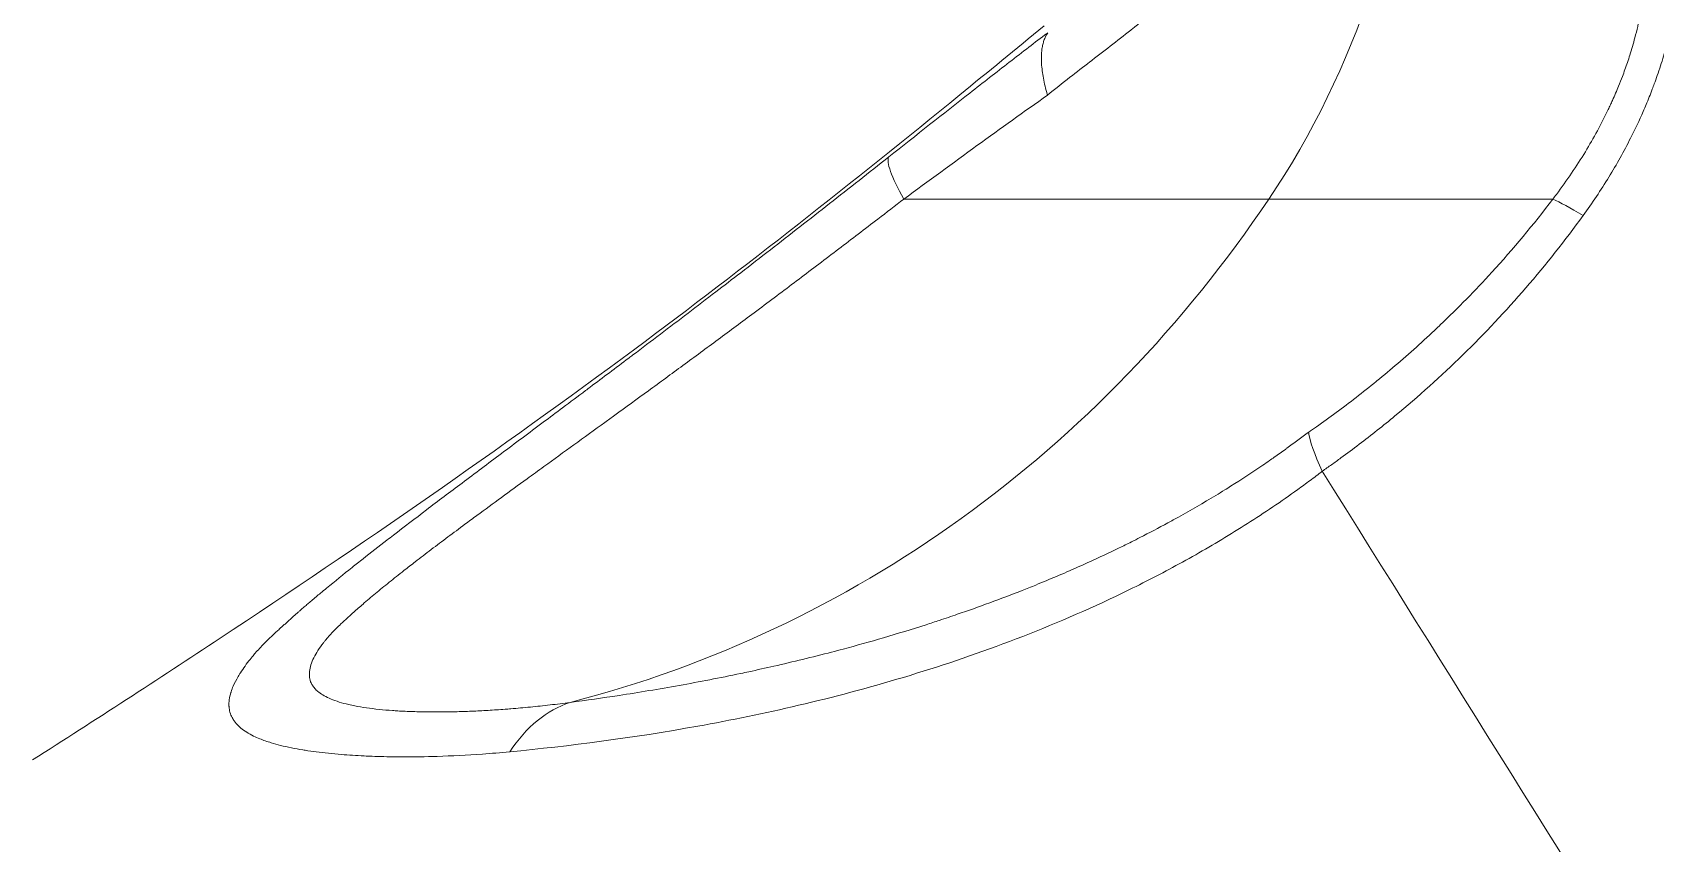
# Model space of a CAD drawing. Header units: millimetres. Extents: x -2122 to 22797, y 3569 to 89276.
# Drawn here: x 5437.6 to 5510.2, y 88243.4 to 88279.7 of the extents above; entities that cross this region are included whole.
import ezdxf

# ---------------------------------------------------------------- set-up
doc = ezdxf.new("R2010")
doc.units = ezdxf.units.MM
doc.header["$LTSCALE"] = 20
doc.layers.add('IA-DIBUJO', color=3, linetype='Continuous', lineweight=30)

msp = doc.modelspace()

# ---------------------------------------------------------------- linework, layer by layer
at = {"layer": 'IA-DIBUJO', "color": 3, "linetype": 'Continuous', "lineweight": 0, "extrusion": (0, 1, -2.22045e-16)}
for p in [(5476.549, 88272.206, 1283.424), (5505.562, 88272.206, 1283.424)]:
    msp.add_line(p, (5492.866, 88272.206, 1283.424), dxfattribs=at)
at = {"layer": 'IA-DIBUJO', "color": 3, "linetype": 'Continuous', "lineweight": 0}
for centre, major_axis, ratio, start_param, end_param in [((5464.828, 88294.289, 1283.424), (0, 37.533), 0.92388, -2.199847, -1.630542), ((5482.047, 88266.395, 1283.424), (-6.13, 7.745), 0.120645, 0.051513, 0.632064), ((5449.193, 88306.604, 1283.424), (0, -58.462), 0.92388, 0.232467, 0.941746)]:
    msp.add_ellipse(centre, major_axis=major_axis, ratio=ratio, start_param=start_param, end_param=end_param, dxfattribs=at)
at = {"layer": 'IA-DIBUJO', "color": 3, "linetype": 'Continuous', "lineweight": 0, "extrusion": (-7.39557e-32, -2.22045e-16, -1)}
msp.add_ellipse((5512.941, 88266.395, 1283.424), major_axis=(-7.909, 5.916), ratio=0.076485, start_param=0.315552, end_param=0.649771, dxfattribs=at)
at = {"layer": 'IA-DIBUJO', "color": 3, "linetype": 'Continuous', "lineweight": 0, "extrusion": (-3.69779e-32, -2.22045e-16, -1)}
msp.add_ellipse((5499.097, 88255.919, 1283.424), major_axis=(4.345, -6.311), ratio=0.15674, start_param=-3.89735, end_param=-3.42471, dxfattribs=at)
at = {"layer": 'IA-DIBUJO', "color": 3, "linetype": 'Continuous', "lineweight": 0, "extrusion": (-9.86076e-32, -2.22045e-16, -1)}
msp.add_ellipse((5463.738, 88240.103, 1283.424), major_axis=(-1.39, 9.779), ratio=0.641984, start_param=-0.625589, end_param=-0.115241, dxfattribs=at)
at = {"layer": 'IA-DIBUJO', "color": 3, "linetype": 'Continuous', "lineweight": 0}
for points, knots in [([(5506.917, 88271.471, 1283.424), (5507.326, 88272.036, 1283.424), (5507.71, 88272.61, 1283.424), (5508.416, 88273.763, 1283.424), (5508.74, 88274.343, 1283.424), (5509.239, 88275.327, 1283.424), (5509.427, 88275.727, 1283.424), (5509.648, 88276.23, 1283.424), (5509.69, 88276.33, 1283.424), (5509.829, 88276.659, 1283.424), (5509.921, 88276.889, 1283.424), (5510.039, 88277.199, 1283.424), (5510.069, 88277.279, 1283.424), (5510.144, 88277.483, 1283.424), (5510.189, 88277.607, 1283.424), (5510.332, 88278.019, 1283.424), (5510.425, 88278.307, 1283.424), (5510.555, 88278.736, 1283.424), (5510.597, 88278.879, 1283.424), (5510.756, 88279.447, 1283.424), (5510.86, 88279.871, 1283.424), (5511.006, 88280.556, 1283.424), (5511.056, 88280.819, 1283.424), (5511.128, 88281.239, 1283.424), (5511.153, 88281.398, 1283.424), (5511.212, 88281.814, 1283.424), (5511.244, 88282.071, 1283.424), (5511.293, 88282.561, 1283.424), (5511.312, 88282.796, 1283.424), (5511.337, 88283.207, 1283.424), (5511.346, 88283.385, 1283.424), (5511.355, 88283.707, 1283.424), (5511.357, 88283.851, 1283.424), (5511.36, 88284.412, 1283.424), (5511.345, 88284.817, 1283.424), (5511.3, 88285.445, 1283.424), (5511.279, 88285.674, 1283.424), (5511.24, 88286.005, 1283.424), (5511.226, 88286.11, 1283.424), (5511.163, 88286.568, 1283.424), (5511.103, 88286.911, 1283.424), (5510.973, 88287.518, 1283.424), (5510.909, 88287.784, 1283.424), (5510.822, 88288.097, 1283.424), (5510.807, 88288.151, 1283.424), (5510.695, 88288.539, 1283.424), (5510.588, 88288.86, 1283.424), (5510.373, 88289.434, 1283.424), (5510.266, 88289.69, 1283.424), (5510.154, 88289.937, 1283.424)], [0, 0, 0, 0, 0.00105022, 0.00105022, 0.00207779, 0.00207779, 0.0027711, 0.0027711, 0.00294188, 0.00294188, 0.00333169, 0.00333169, 0.00346759, 0.00346759, 0.00367735, 0.00367735, 0.00416907, 0.00416907, 0.00441282, 0.00441282, 0.0051457, 0.0051457, 0.00560441, 0.00560441, 0.00588377, 0.00588377, 0.00633871, 0.00633871, 0.00675888, 0.00675888, 0.00708405, 0.00708405, 0.00735471, 0.00735471, 0.0081418, 0.0081418, 0.00860698, 0.00860698, 0.00882565, 0.00882565, 0.00956626, 0.00956626, 0.01017042, 0.01017042, 0.01029659, 0.01029659, 0.01108725, 0.01108725, 0.01176753, 0.01176753, 0.01176753, 0.01176753]), ([(5482.975, 88276.85, 1283.424), (5483.311, 88277.128, 1283.424), (5483.645, 88277.394, 1283.424), (5483.977, 88277.652, 1283.424), (5484.275, 88277.885, 1283.424), (5484.572, 88278.112, 1283.424), (5484.866, 88278.337, 1283.424), (5484.898, 88278.362, 1283.424), (5484.931, 88278.387, 1283.424), (5484.964, 88278.412, 1283.424), (5485.591, 88278.893, 1283.424), (5486.206, 88279.369, 1283.424), (5486.808, 88279.846, 1283.424), (5486.832, 88279.865, 1283.424), (5486.855, 88279.884, 1283.424), (5486.879, 88279.903, 1283.424), (5487.488, 88280.386, 1283.424), (5488.084, 88280.871, 1283.424), (5488.661, 88281.356, 1283.424), (5489.261, 88281.861, 1283.424), (5489.843, 88282.367, 1283.424), (5490.407, 88282.875, 1283.424), (5490.414, 88282.881, 1283.424), (5490.42, 88282.887, 1283.424), (5490.427, 88282.893, 1283.424), (5491.54, 88283.896, 1283.424), (5492.583, 88284.91, 1283.424), (5493.562, 88285.904, 1283.424), (5493.569, 88285.911, 1283.424), (5493.576, 88285.917, 1283.424), (5493.583, 88285.924, 1283.424), (5494.065, 88286.414, 1283.424), (5494.532, 88286.899, 1283.424), (5494.986, 88287.371, 1283.424), (5494.999, 88287.385, 1283.424), (5495.013, 88287.399, 1283.424), (5495.026, 88287.413, 1283.424), (5495.471, 88287.878, 1283.424), (5495.903, 88288.331, 1283.424), (5496.325, 88288.754, 1283.424)], [0, 0, 0, 0, 0.00070037, 0.00070037, 0.00070037, 0.00133046, 0.00133046, 0.00133046, 0.00140074, 0.00140074, 0.00140074, 0.00274833, 0.00274833, 0.00274833, 0.00280148, 0.00280148, 0.00280148, 0.0041674, 0.0041674, 0.0041674, 0.00558615, 0.00558615, 0.00558615, 0.00560296, 0.00560296, 0.00560296, 0.00840444, 0.00840444, 0.00840444, 0.00842374, 0.00842374, 0.00842374, 0.00980518, 0.00980518, 0.00980518, 0.00984642, 0.00984642, 0.00984642, 0.01120587, 0.01120587, 0.01120587, 0.01120587]), ([(5508.7, 88287.702, 1283.424), (5508.804, 88287.492, 1283.424), (5508.902, 88287.272, 1283.424), (5509.08, 88286.827, 1283.424), (5509.161, 88286.603, 1283.424), (5509.239, 88286.355, 1283.424), (5509.244, 88286.339, 1283.424), (5509.265, 88286.273, 1283.424), (5509.28, 88286.222, 1283.424), (5509.37, 88285.916, 1283.424), (5509.436, 88285.653, 1283.424), (5509.538, 88285.163, 1283.424), (5509.578, 88284.939, 1283.424), (5509.624, 88284.615, 1283.424), (5509.637, 88284.518, 1283.424), (5509.682, 88284.136, 1283.424), (5509.705, 88283.842, 1283.424), (5509.726, 88283.323, 1283.424), (5509.729, 88283.101, 1283.424), (5509.724, 88282.749, 1283.424), (5509.72, 88282.622, 1283.424), (5509.706, 88282.303, 1283.424), (5509.694, 88282.11, 1283.424), (5509.663, 88281.766, 1283.424), (5509.648, 88281.616, 1283.424), (5509.603, 88281.251, 1283.424), (5509.572, 88281.034, 1283.424), (5509.513, 88280.685, 1283.424), (5509.489, 88280.555, 1283.424), (5509.398, 88280.092, 1283.424), (5509.321, 88279.757, 1283.424), (5509.163, 88279.163, 1283.424), (5509.088, 88278.905, 1283.424), (5508.971, 88278.537, 1283.424), (5508.936, 88278.428, 1283.424), (5508.827, 88278.108, 1283.424), (5508.751, 88277.896, 1283.424), (5508.617, 88277.543, 1283.424), (5508.561, 88277.402, 1283.424), (5508.416, 88277.046, 1283.424), (5508.324, 88276.831, 1283.424), (5508.198, 88276.551, 1283.424), (5508.167, 88276.484, 1283.424), (5508.104, 88276.347, 1283.424), (5508.071, 88276.277, 1283.424), (5507.731, 88275.567, 1283.424), (5507.391, 88274.94, 1283.424), (5506.622, 88273.676, 1283.424), (5506.191, 88273.04, 1283.424), (5505.671, 88272.348, 1283.424), (5505.617, 88272.277, 1283.424), (5505.562, 88272.206, 1283.424)], [0.00000001, 0.00000001, 0.00000001, 0.00000001, 0.00063812, 0.00063812, 0.00123664, 0.00123664, 0.00127623, 0.00127623, 0.00140562, 0.00140562, 0.00204308, 0.00204308, 0.00255246, 0.00255246, 0.00276481, 0.00276481, 0.0033849, 0.0033849, 0.00382869, 0.00382869, 0.00407497, 0.00407497, 0.00443754, 0.00443754, 0.00471172, 0.00471172, 0.00510492, 0.00510492, 0.00533885, 0.00533885, 0.00593155, 0.00593155, 0.00638114, 0.00638114, 0.00656887, 0.00656887, 0.00693306, 0.00693306, 0.00717401, 0.00717401, 0.00754186, 0.00754186, 0.00765737, 0.00765737, 0.00777932, 0.00777932, 0.00889519, 0.00889519, 0.01007461, 0.01007461, 0.01020983, 0.01020983, 0.01020983, 0.01020983]), ([(5437.602, 88247.14, 1283.424), (5440.412, 88248.933, 1283.424), (5443.211, 88250.745, 1283.424), (5452.275, 88256.735, 1283.424), (5458.476, 88261.02, 1283.424), (5469.462, 88269.169, 1283.424), (5474.289, 88272.981, 1283.424), (5480.312, 88277.892, 1283.424), (5481.568, 88278.922, 1283.424), (5482.823, 88279.951, 1283.424)], [0, 0, 0, 0, 10.000273, 10.000273, 32.595067, 32.595067, 51.03682, 51.03682, 55.908291, 55.908291, 55.908291, 55.908291]), ([(5482.944, 88279.612, 1283.424), (5482.679, 88279.411, 1283.424), (5482.408, 88279.204, 1283.424), (5481.85, 88278.775, 1283.424), (5481.559, 88278.551, 1283.424), (5480.684, 88277.873, 1283.424), (5480.096, 88277.414, 1283.424), (5478.316, 88276.019, 1283.424), (5477.11, 88275.065, 1283.424), (5475.877, 88274.091, 1283.424)], [0.000042767, 0.000042767, 0.000042767, 0.000042767, 0.000595908, 0.000595908, 0.001191875, 0.001191875, 0.00238381, 0.00238381, 0.00476768, 0.00476768, 0.00476768, 0.00476768]), ([(5482.985, 88279.633, 1283.424), (5482.956, 88279.592, 1283.424), (5482.928, 88279.547, 1283.424), (5482.902, 88279.499, 1283.424), (5482.877, 88279.451, 1283.424), (5482.853, 88279.399, 1283.424), (5482.832, 88279.344, 1283.424), (5482.811, 88279.289, 1283.424), (5482.793, 88279.231, 1283.424), (5482.776, 88279.169, 1283.424), (5482.76, 88279.107, 1283.424), (5482.746, 88279.042, 1283.424), (5482.735, 88278.974, 1283.424), (5482.724, 88278.906, 1283.424), (5482.715, 88278.834, 1283.424), (5482.71, 88278.76, 1283.424), (5482.705, 88278.694, 1283.424), (5482.701, 88278.625, 1283.424), (5482.701, 88278.555, 1283.424), (5482.699, 88278.462, 1283.424), (5482.702, 88278.366, 1283.424), (5482.708, 88278.266, 1283.424), (5482.714, 88278.162, 1283.424), (5482.725, 88278.055, 1283.424), (5482.739, 88277.945, 1283.424), (5482.753, 88277.838, 1283.424), (5482.77, 88277.727, 1283.424), (5482.791, 88277.615, 1283.424), (5482.813, 88277.497, 1283.424), (5482.839, 88277.377, 1283.424), (5482.868, 88277.254, 1283.424), (5482.897, 88277.131, 1283.424), (5482.93, 88277.007, 1283.424), (5482.966, 88276.88, 1283.424)], [0, 0, 0, 0, 0.086922, 0.086922, 0.086922, 0.172802, 0.172802, 0.172802, 0.257569, 0.257569, 0.257569, 0.341863, 0.341863, 0.341863, 0.425758, 0.425758, 0.425758, 0.5, 0.5, 0.5, 0.597268, 0.597268, 0.597268, 0.697951, 0.697951, 0.697951, 0.795889, 0.795889, 0.795889, 0.897944, 0.897944, 0.897944, 1, 1, 1, 1]), ([(5476.549, 88272.206, 1283.424), (5477.662, 88273.022, 1283.424), (5478.751, 88273.82, 1283.424), (5479.822, 88274.597, 1283.424), (5480.889, 88275.371, 1283.424), (5481.938, 88276.125, 1283.424), (5482.972, 88276.848, 1283.424)], [0, 0, 0, 0, 0.002106825, 0.002106825, 0.002106825, 0.004207791, 0.004207791, 0.004207791, 0.004207791]), ([(5475.877, 88274.091, 1283.424), (5475.435, 88273.742, 1283.424), (5474.993, 88273.393, 1283.424), (5474.111, 88272.698, 1283.424), (5473.671, 88272.352, 1283.424), (5472.79, 88271.661, 1283.424), (5472.35, 88271.316, 1283.424), (5471.469, 88270.629, 1283.424), (5471.028, 88270.285, 1283.424), (5470.145, 88269.6, 1283.424), (5469.702, 88269.257, 1283.424), (5468.887, 88268.629, 1283.424), (5468.515, 88268.342, 1283.424), (5467.731, 88267.741, 1283.424), (5467.318, 88267.426, 1283.424), (5466.495, 88266.797, 1283.424), (5466.083, 88266.485, 1283.424), (5465.262, 88265.862, 1283.424), (5464.852, 88265.552, 1283.424), (5464.38, 88265.196, 1283.424), (5464.318, 88265.148, 1283.424), (5463.677, 88264.665, 1283.424), (5463.102, 88264.233, 1283.424), (5462.464, 88263.754, 1283.424), (5462.396, 88263.703, 1283.424), (5461.985, 88263.395, 1283.424), (5461.642, 88263.138, 1283.424), (5461.01, 88262.665, 1283.424), (5460.72, 88262.448, 1283.424), (5459.8, 88261.761, 1283.424), (5459.177, 88261.295, 1283.424), (5457.968, 88260.391, 1283.424), (5457.382, 88259.952, 1283.424), (5456.264, 88259.112, 1283.424), (5455.731, 88258.71, 1283.424), (5454.71, 88257.934, 1283.424), (5454.22, 88257.56, 1283.424), (5453.641, 88257.114, 1283.424), (5453.542, 88257.038, 1283.424), (5453.081, 88256.68, 1283.424), (5452.726, 88256.403, 1283.424), (5452.217, 88256.003, 1283.424), (5452.055, 88255.875, 1283.424), (5451.501, 88255.433, 1283.424), (5451.119, 88255.124, 1283.424), (5450.661, 88254.748, 1283.424), (5450.571, 88254.673, 1283.424), (5450.345, 88254.486, 1283.424), (5450.209, 88254.372, 1283.424), (5450.047, 88254.235, 1283.424), (5450.017, 88254.21, 1283.424), (5449.934, 88254.14, 1283.424), (5449.882, 88254.095, 1283.424), (5449.802, 88254.026, 1283.424), (5449.774, 88254.002, 1283.424), (5449.718, 88253.953, 1283.424), (5449.69, 88253.929, 1283.424), (5449.633, 88253.879, 1283.424), (5449.604, 88253.854, 1283.424), (5449.545, 88253.802, 1283.424), (5449.515, 88253.775, 1283.424), (5449.454, 88253.721, 1283.424), (5449.423, 88253.693, 1283.424), (5449.358, 88253.636, 1283.424), (5449.325, 88253.606, 1283.424), (5449.271, 88253.558, 1283.424), (5449.25, 88253.539, 1283.424), (5449.18, 88253.477, 1283.424), (5449.13, 88253.433, 1283.424), (5449.038, 88253.35, 1283.424), (5448.995, 88253.311, 1283.424), (5448.911, 88253.236, 1283.424), (5448.87, 88253.199, 1283.424), (5448.79, 88253.127, 1283.424), (5448.75, 88253.091, 1283.424), (5448.689, 88253.036, 1283.424), (5448.666, 88253.016, 1283.424), (5448.596, 88252.952, 1283.424), (5448.549, 88252.909, 1283.424), (5448.455, 88252.823, 1283.424), (5448.408, 88252.78, 1283.424), (5448.319, 88252.698, 1283.424), (5448.276, 88252.659, 1283.424), (5448.189, 88252.579, 1283.424), (5448.146, 88252.539, 1283.424), (5448.098, 88252.495, 1283.424), (5448.093, 88252.489, 1283.424), (5448.087, 88252.484, 1283.424)], [0, 0, 0, 0, 0.00085251, 0.00085251, 0.00170236, 0.00170236, 0.00255038, 0.00255038, 0.00339841, 0.00339841, 0.00424835, 0.00424835, 0.00496213, 0.00496213, 0.00575154, 0.00575154, 0.00653777, 0.00653777, 0.00732252, 0.00732252, 0.00744319, 0.00744319, 0.00855278, 0.00855278, 0.00868372, 0.00868372, 0.0093531, 0.0093531, 0.00992425, 0.00992425, 0.01118259, 0.01118259, 0.01240532, 0.01240532, 0.0135571, 0.0135571, 0.01465739, 0.01465739, 0.01488638, 0.01488638, 0.0157277, 0.0157277, 0.01612691, 0.01612691, 0.01712065, 0.01712065, 0.01736745, 0.01736745, 0.01774629, 0.01774629, 0.0178324, 0.0178324, 0.01798771, 0.01798771, 0.01807198, 0.01807198, 0.01815835, 0.01815835, 0.01824719, 0.01824719, 0.01834095, 0.01834095, 0.0184382, 0.0184382, 0.01854286, 0.01854286, 0.01860798, 0.01860798, 0.01876304, 0.01876304, 0.01889938, 0.01889938, 0.01902974, 0.01902974, 0.01915589, 0.01915589, 0.01922824, 0.01922824, 0.01938331, 0.01938331, 0.01953838, 0.01953838, 0.01968216, 0.01968216, 0.01982919, 0.01982919, 0.01984851, 0.01984851, 0.01984851, 0.01984851]), ([(5461.636, 88249.714, 1283.424), (5461.333, 88249.673, 1283.424), (5461.035, 88249.635, 1283.424), (5460.442, 88249.566, 1283.424), (5460.148, 88249.534, 1283.424), (5459.563, 88249.476, 1283.424), (5459.273, 88249.45, 1283.424), (5458.899, 88249.42, 1283.424), (5458.812, 88249.414, 1283.424), (5458.472, 88249.388, 1283.424), (5458.22, 88249.372, 1283.424), (5457.721, 88249.343, 1283.424), (5457.474, 88249.33, 1283.424), (5456.985, 88249.31, 1283.424), (5456.742, 88249.302, 1283.424), (5456.355, 88249.293, 1283.424), (5456.209, 88249.291, 1283.424), (5455.812, 88249.286, 1283.424), (5455.565, 88249.286, 1283.424), (5455.08, 88249.29, 1283.424), (5454.842, 88249.295, 1283.424), (5454.377, 88249.311, 1283.424), (5454.149, 88249.321, 1283.424), (5453.852, 88249.339, 1283.424), (5453.777, 88249.344, 1283.424), (5453.495, 88249.364, 1283.424), (5453.293, 88249.382, 1283.424), (5452.9, 88249.422, 1283.424), (5452.71, 88249.446, 1283.424), (5452.347, 88249.499, 1283.424), (5452.173, 88249.528, 1283.424), (5451.917, 88249.578, 1283.424), (5451.829, 88249.597, 1283.424), (5451.593, 88249.652, 1283.424), (5451.45, 88249.69, 1283.424), (5451.185, 88249.772, 1283.424), (5451.062, 88249.816, 1283.424), (5450.837, 88249.909, 1283.424), (5450.735, 88249.958, 1283.424), (5450.555, 88250.059, 1283.424), (5450.475, 88250.112, 1283.424), (5450.349, 88250.21, 1283.424), (5450.299, 88250.255, 1283.424), (5450.209, 88250.349, 1283.424), (5450.17, 88250.399, 1283.424), (5450.107, 88250.493, 1283.424), (5450.082, 88250.536, 1283.424), (5450.026, 88250.659, 1283.424), (5450.002, 88250.74, 1283.424), (5449.977, 88250.911, 1283.424), (5449.975, 88251, 1283.424), (5449.995, 88251.191, 1283.424), (5450.017, 88251.293, 1283.424), (5450.083, 88251.499, 1283.424), (5450.126, 88251.603, 1283.424), (5450.231, 88251.815, 1283.424), (5450.293, 88251.923, 1283.424), (5450.437, 88252.146, 1283.424), (5450.519, 88252.261, 1283.424), (5450.624, 88252.395, 1283.424), (5450.636, 88252.411, 1283.424), (5450.75, 88252.554, 1283.424), (5450.861, 88252.684, 1283.424), (5451.107, 88252.949, 1283.424), (5451.242, 88253.084, 1283.424), (5451.485, 88253.312, 1283.424), (5451.584, 88253.403, 1283.424), (5451.743, 88253.546, 1283.424), (5451.801, 88253.599, 1283.424), (5451.994, 88253.772, 1283.424), (5452.132, 88253.894, 1283.424), (5452.304, 88254.044, 1283.424), (5452.335, 88254.07, 1283.424), (5452.549, 88254.256, 1283.424), (5452.739, 88254.418, 1283.424), (5453.133, 88254.746, 1283.424), (5453.338, 88254.913, 1283.424), (5453.762, 88255.254, 1283.424), (5453.981, 88255.428, 1283.424), (5454.372, 88255.734, 1283.424), (5454.54, 88255.865, 1283.424), (5454.945, 88256.178, 1283.424), (5455.185, 88256.361, 1283.424), (5455.672, 88256.731, 1283.424), (5455.92, 88256.918, 1283.424), (5456.422, 88257.294, 1283.424), (5456.676, 88257.483, 1283.424), (5457.112, 88257.806, 1283.424), (5457.292, 88257.939, 1283.424), (5457.831, 88258.337, 1283.424), (5458.194, 88258.603, 1283.424), (5458.94, 88259.147, 1283.424), (5459.322, 88259.425, 1283.424), (5459.96, 88259.889, 1283.424), (5460.213, 88260.072, 1283.424), (5460.909, 88260.577, 1283.424), (5461.355, 88260.9, 1283.424), (5462.264, 88261.558, 1283.424), (5462.726, 88261.893, 1283.424), (5463.338, 88262.336, 1283.424), (5463.483, 88262.442, 1283.424), (5464.13, 88262.911, 1283.424), (5464.632, 88263.276, 1283.424), (5465.649, 88264.019, 1283.424), (5466.164, 88264.396, 1283.424), (5467.204, 88265.159, 1283.424), (5467.727, 88265.545, 1283.424), (5468.787, 88266.328, 1283.424), (5469.322, 88266.726, 1283.424), (5469.936, 88267.184, 1283.424), (5470.015, 88267.243, 1283.424), (5470.687, 88267.745, 1283.424), (5471.279, 88268.19, 1283.424), (5472.461, 88269.083, 1283.424), (5473.051, 88269.53, 1283.424), (5474.225, 88270.424, 1283.424), (5474.809, 88270.87, 1283.424), (5475.778, 88271.614, 1283.424), (5476.164, 88271.909, 1283.424), (5476.549, 88272.206, 1283.424)], [0, 0, 0, 0, 0.00062223, 0.00062223, 0.0012506, 0.0012506, 0.00188835, 0.00188835, 0.0020816, 0.0020816, 0.00265194, 0.00265194, 0.00322559, 0.00322559, 0.00380488, 0.00380488, 0.00416319, 0.00416319, 0.00478456, 0.00478456, 0.00540861, 0.00540861, 0.00603331, 0.00603331, 0.00624479, 0.00624479, 0.00683992, 0.00683992, 0.00743223, 0.00743223, 0.0080128, 0.0080128, 0.00832638, 0.00832638, 0.00887589, 0.00887589, 0.00941196, 0.00941196, 0.00992762, 0.00992762, 0.01040798, 0.01040798, 0.01077502, 0.01077502, 0.01114421, 0.01114421, 0.01144877, 0.01144877, 0.01196917, 0.01196917, 0.01248957, 0.01248957, 0.01302645, 0.01302645, 0.01353037, 0.01353037, 0.01401395, 0.01401395, 0.01450486, 0.01450486, 0.01457117, 0.01457117, 0.01509342, 0.01509342, 0.01561197, 0.01561197, 0.01594378, 0.01594378, 0.01613236, 0.01613236, 0.01655995, 0.01655995, 0.01665276, 0.01665276, 0.01720211, 0.01720211, 0.01775722, 0.01775722, 0.01832023, 0.01832023, 0.01873436, 0.01873436, 0.01930074, 0.01930074, 0.01986428, 0.01986428, 0.02042562, 0.02042562, 0.02081595, 0.02081595, 0.02158851, 0.02158851, 0.02238148, 0.02238148, 0.02289755, 0.02289755, 0.02379056, 0.02379056, 0.02469737, 0.02469737, 0.02497914, 0.02497914, 0.0259483, 0.0259483, 0.02694381, 0.02694381, 0.02795534, 0.02795534, 0.02898965, 0.02898965, 0.02914234, 0.02914234, 0.03028779, 0.03028779, 0.03142963, 0.03142963, 0.03255994, 0.03255994, 0.03330553, 0.03330553, 0.03330553, 0.03330553]), ([(5505.562, 88272.206, 1283.424), (5504.698, 88271.07, 1283.424), (5503.788, 88269.982, 1283.424), (5502.835, 88268.939, 1283.424), (5502.093, 88268.128, 1283.424), (5501.325, 88267.344, 1283.424), (5500.532, 88266.586, 1283.424), (5500.523, 88266.578, 1283.424), (5500.514, 88266.569, 1283.424), (5500.505, 88266.56, 1283.424), (5499.895, 88265.979, 1283.424), (5499.271, 88265.414, 1283.424), (5498.631, 88264.864, 1283.424), (5498.324, 88264.6, 1283.424), (5498.013, 88264.34, 1283.424), (5497.699, 88264.084, 1283.424), (5497.689, 88264.075, 1283.424), (5497.679, 88264.067, 1283.424), (5497.669, 88264.059, 1283.424), (5497.371, 88263.816, 1283.424), (5497.069, 88263.576, 1283.424), (5496.765, 88263.34, 1283.424), (5496.47, 88263.111, 1283.424), (5496.172, 88262.885, 1283.424), (5495.873, 88262.664, 1283.424), (5495.584, 88262.45, 1283.424), (5495.293, 88262.24, 1283.424), (5495.001, 88262.034, 1283.424), (5494.884, 88261.951, 1283.424), (5494.767, 88261.869, 1283.424), (5494.649, 88261.788, 1283.424)], [0, 0, 0, 0, 0.002142701, 0.002142701, 0.002142701, 0.003810125, 0.003810125, 0.003810125, 0.003829049, 0.003829049, 0.003829049, 0.005109404, 0.005109404, 0.005109404, 0.005724266, 0.005724266, 0.005724266, 0.005743574, 0.005743574, 0.005743574, 0.006327479, 0.006327479, 0.006327479, 0.006893511, 0.006893511, 0.006893511, 0.007439327, 0.007439327, 0.007439327, 0.007658098, 0.007658098, 0.007658098, 0.007658098]), ([(5495.257, 88260.044, 1283.424), (5495.395, 88260.141, 1283.424), (5495.536, 88260.24, 1283.424), (5495.813, 88260.438, 1283.424), (5496.227, 88260.737, 1283.424), (5496.637, 88261.042, 1283.424), (5497.449, 88261.661, 1283.424), (5497.982, 88262.084, 1283.424), (5499.553, 88263.385, 1283.424), (5500.566, 88264.296, 1283.424), (5502.517, 88266.204, 1283.424), (5503.457, 88267.202, 1283.424), (5505.258, 88269.285, 1283.424), (5506.111, 88270.36, 1283.424), (5506.917, 88271.471, 1283.424)], [-0.00000006, -0.00000006, -0.00000006, -0.00000006, 0.000258574, 0.000258574, 0.000517209, 0.001034477, 0.001034477, 0.002069015, 0.002069015, 0.00413809, 0.00413809, 0.006207164, 0.006207164, 0.008276239, 0.008276239, 0.008276239, 0.008276239]), ([(5494.649, 88261.788, 1283.424), (5494.488, 88261.668, 1283.424), (5494.327, 88261.549, 1283.424), (5494.165, 88261.431, 1283.424), (5494, 88261.31, 1283.424), (5493.835, 88261.19, 1283.424), (5493.669, 88261.07, 1283.424), (5493.655, 88261.06, 1283.424), (5493.64, 88261.05, 1283.424), (5493.626, 88261.039, 1283.424), (5493.455, 88260.916, 1283.424), (5493.283, 88260.794, 1283.424), (5493.111, 88260.673, 1283.424), (5493.038, 88260.622, 1283.424), (5492.965, 88260.571, 1283.424), (5492.892, 88260.52, 1283.424), (5492.793, 88260.451, 1283.424), (5492.694, 88260.383, 1283.424), (5492.594, 88260.315, 1283.424), (5492.121, 88259.992, 1283.424), (5491.644, 88259.679, 1283.424), (5491.162, 88259.376, 1283.424), (5491.073, 88259.32, 1283.424), (5490.984, 88259.264, 1283.424), (5490.894, 88259.209, 1283.424), (5490.762, 88259.127, 1283.424), (5490.63, 88259.045, 1283.424), (5490.497, 88258.965, 1283.424), (5489.948, 88258.631, 1283.424), (5489.394, 88258.31, 1283.424), (5488.836, 88258, 1283.424), (5488.676, 88257.911, 1283.424), (5488.515, 88257.823, 1283.424), (5488.354, 88257.736, 1283.424), (5487.941, 88257.512, 1283.424), (5487.525, 88257.293, 1283.424), (5487.109, 88257.082, 1283.424), (5486.981, 88257.016, 1283.424), (5486.852, 88256.951, 1283.424), (5486.723, 88256.887, 1283.424), (5486.541, 88256.796, 1283.424), (5486.36, 88256.707, 1283.424), (5486.178, 88256.619, 1283.424), (5485.554, 88256.315, 1283.424), (5484.932, 88256.026, 1283.424), (5484.31, 88255.751, 1283.424), (5483.688, 88255.475, 1283.424), (5483.067, 88255.212, 1283.424), (5482.448, 88254.96, 1283.424), (5482.247, 88254.879, 1283.424), (5482.046, 88254.798, 1283.424), (5481.845, 88254.719, 1283.424), (5480.874, 88254.336, 1283.424), (5479.906, 88253.981, 1283.424), (5478.941, 88253.65, 1283.424), (5478.675, 88253.558, 1283.424), (5478.409, 88253.469, 1283.424), (5478.143, 88253.381, 1283.424), (5477.946, 88253.316, 1283.424), (5477.749, 88253.252, 1283.424), (5477.552, 88253.188, 1283.424), (5476.915, 88252.984, 1283.424), (5476.278, 88252.789, 1283.424), (5475.645, 88252.604, 1283.424), (5475.038, 88252.426, 1283.424), (5474.434, 88252.257, 1283.424), (5473.835, 88252.097, 1283.424), (5473.665, 88252.052, 1283.424), (5473.495, 88252.007, 1283.424), (5473.326, 88251.963, 1283.424), (5472.455, 88251.736, 1283.424), (5471.595, 88251.527, 1283.424), (5470.747, 88251.334, 1283.424), (5470.372, 88251.248, 1283.424), (5470, 88251.166, 1283.424), (5469.63, 88251.087, 1283.424), (5469.505, 88251.06, 1283.424), (5469.38, 88251.033, 1283.424), (5469.256, 88251.007, 1283.424), (5468.328, 88250.812, 1283.424), (5467.413, 88250.635, 1283.424), (5466.514, 88250.473, 1283.424), (5465.604, 88250.309, 1283.424), (5464.709, 88250.161, 1283.424), (5463.83, 88250.027, 1283.424), (5463.087, 88249.913, 1283.424), (5462.356, 88249.81, 1283.424), (5461.636, 88249.714, 1283.424)], [0, 0, 0, 0, 0.00030426, 0.00030426, 0.00030426, 0.00061545, 0.00061545, 0.00061545, 0.00064268, 0.00064268, 0.00064268, 0.00096402, 0.00096402, 0.00096402, 0.00110074, 0.00110074, 0.00110074, 0.00128536, 0.00128536, 0.00128536, 0.00216634, 0.00216634, 0.00216634, 0.00232958, 0.00232958, 0.00232958, 0.00257072, 0.00257072, 0.00257072, 0.00356951, 0.00356951, 0.00356951, 0.00385608, 0.00385608, 0.00385608, 0.0045921, 0.0045921, 0.0045921, 0.00481984, 0.00481984, 0.00481984, 0.00514144, 0.00514144, 0.00514144, 0.00624741, 0.00624741, 0.00624741, 0.00735338, 0.00735338, 0.00735338, 0.00771216, 0.00771216, 0.00771216, 0.00944827, 0.00944827, 0.00944827, 0.00992744, 0.00992744, 0.00992744, 0.01028288, 0.01028288, 0.01028288, 0.011434, 0.011434, 0.011434, 0.01253886, 0.01253886, 0.01253886, 0.0128536, 0.0128536, 0.0128536, 0.01447005, 0.01447005, 0.01447005, 0.01518303, 0.01518303, 0.01518303, 0.01542432, 0.01542432, 0.01542432, 0.01721973, 0.01721973, 0.01721973, 0.01903444, 0.01903444, 0.01903444, 0.02056575, 0.02056575, 0.02056575, 0.02056575]), ([(5458.935, 88247.507, 1283.424), (5461.598, 88247.761, 1283.424), (5464.407, 88248.123, 1283.424), (5468.816, 88248.917, 1283.424), (5470.318, 88249.224, 1283.424), (5473.385, 88249.944, 1283.424), (5474.958, 88250.36, 1283.424), (5478.109, 88251.306, 1283.424), (5479.691, 88251.837, 1283.424), (5482.86, 88253.039, 1283.424), (5484.449, 88253.709, 1283.424), (5486.833, 88254.844, 1283.424), (5487.632, 88255.246, 1283.424), (5489.211, 88256.09, 1283.424), (5489.992, 88256.532, 1283.424), (5491.533, 88257.458, 1283.424), (5492.294, 88257.942, 1283.424), (5493.418, 88258.703, 1283.424), (5493.79, 88258.962, 1283.424), (5494.344, 88259.36, 1283.424), (5494.528, 88259.495, 1283.424), (5494.894, 88259.767, 1283.424), (5495.079, 88259.907, 1283.424), (5495.257, 88260.044, 1283.424)], [0, 0, 0, 0, 0.00545611, 0.00545611, 0.00818417, 0.00818417, 0.01091222, 0.01091222, 0.01364028, 0.01364028, 0.01636833, 0.01636833, 0.01773236, 0.01773236, 0.01909639, 0.01909639, 0.02046042, 0.02046042, 0.02114243, 0.02114243, 0.02148344, 0.02148344, 0.02182445, 0.02182445, 0.02182445, 0.02182445]), ([(5561.168, 88154.515, 1283.424), (5560.925, 88154.906, 1283.424), (5560.68, 88155.298, 1283.424), (5560.433, 88155.692, 1283.424), (5560.179, 88156.099, 1283.424), (5559.924, 88156.508, 1283.424), (5559.667, 88156.919, 1283.424), (5558.435, 88158.892, 1283.424), (5557.174, 88160.911, 1283.424), (5555.888, 88162.97, 1283.424), (5554.939, 88164.489, 1283.424), (5553.977, 88166.029, 1283.424), (5553.003, 88167.59, 1283.424), (5552.616, 88168.208, 1283.424), (5552.228, 88168.83, 1283.424), (5551.837, 88169.455, 1283.424), (5550.539, 88171.533, 1283.424), (5549.221, 88173.644, 1283.424), (5547.885, 88175.782, 1283.424), (5546.961, 88177.263, 1283.424), (5546.028, 88178.756, 1283.424), (5545.089, 88180.26, 1283.424), (5544.553, 88181.118, 1283.424), (5544.015, 88181.979, 1283.424), (5543.475, 88182.844, 1283.424), (5542.138, 88184.985, 1283.424), (5540.789, 88187.144, 1283.424), (5539.433, 88189.315, 1283.424), (5538.585, 88190.673, 1283.424), (5537.734, 88192.036, 1283.424), (5536.881, 88193.401, 1283.424), (5536.189, 88194.51, 1283.424), (5535.495, 88195.62, 1283.424), (5534.802, 88196.73, 1283.424), (5533.489, 88198.833, 1283.424), (5532.174, 88200.937, 1283.424), (5530.863, 88203.036, 1283.424), (5530.519, 88203.587, 1283.424), (5530.175, 88204.138, 1283.424), (5529.832, 88204.688, 1283.424), (5517.938, 88223.73, 1283.424), (5506.413, 88242.183, 1283.424), (5495.257, 88260.045, 1283.424)], [0.69581383, 0.69581383, 0.69581383, 0.69581383, 0.69684877, 0.69684877, 0.69684877, 0.69791667, 0.69791667, 0.69791667, 0.70304852, 0.70304852, 0.70304852, 0.70683266, 0.70683266, 0.70683266, 0.70833333, 0.70833333, 0.70833333, 0.71332346, 0.71332346, 0.71332346, 0.71677852, 0.71677852, 0.71677852, 0.71875, 0.71875, 0.71875, 0.72363195, 0.72363195, 0.72363195, 0.72668655, 0.72668655, 0.72668655, 0.72916667, 0.72916667, 0.72916667, 0.73386086, 0.73386086, 0.73386086, 0.73509286, 0.73509286, 0.73509286, 0.7777408, 0.7777408, 0.7777408, 0.7777408]), ([(5448.087, 88252.484, 1283.424), (5448.078, 88252.476, 1283.424), (5448.07, 88252.466, 1283.424), (5448.051, 88252.447, 1283.424), (5448.041, 88252.437, 1283.424), (5447.992, 88252.386, 1283.424), (5447.953, 88252.346, 1283.424), (5447.841, 88252.226, 1283.424), (5447.769, 88252.148, 1283.424), (5447.637, 88252.001, 1283.424), (5447.577, 88251.933, 1283.424), (5447.511, 88251.855, 1283.424), (5447.504, 88251.846, 1283.424), (5447.474, 88251.811, 1283.424), (5447.452, 88251.784, 1283.424), (5447.4, 88251.722, 1283.424), (5447.371, 88251.686, 1283.424), (5447.258, 88251.546, 1283.424), (5447.179, 88251.442, 1283.424), (5447.031, 88251.238, 1283.424), (5446.963, 88251.137, 1283.424), (5446.885, 88251.016, 1283.424), (5446.87, 88250.993, 1283.424), (5446.835, 88250.935, 1283.424), (5446.814, 88250.901, 1283.424), (5446.708, 88250.718, 1283.424), (5446.634, 88250.575, 1283.424), (5446.539, 88250.353, 1283.424), (5446.508, 88250.272, 1283.424), (5446.479, 88250.182, 1283.424), (5446.476, 88250.171, 1283.424), (5446.438, 88250.048, 1283.424), (5446.413, 88249.94, 1283.424), (5446.386, 88249.735, 1283.424), (5446.381, 88249.638, 1283.424), (5446.387, 88249.537, 1283.424), (5446.388, 88249.529, 1283.424), (5446.395, 88249.435, 1283.424), (5446.409, 88249.352, 1283.424), (5446.455, 88249.189, 1283.424), (5446.487, 88249.11, 1283.424), (5446.544, 88249.003, 1283.424), (5446.561, 88248.973, 1283.424), (5446.628, 88248.867, 1283.424), (5446.686, 88248.794, 1283.424), (5446.802, 88248.671, 1283.424), (5446.857, 88248.619, 1283.424), (5447.075, 88248.438, 1283.424), (5447.266, 88248.319, 1283.424), (5447.574, 88248.169, 1283.424), (5447.667, 88248.128, 1283.424), (5447.922, 88248.024, 1283.424), (5448.094, 88247.964, 1283.424), (5448.411, 88247.868, 1283.424), (5448.551, 88247.829, 1283.424), (5449.005, 88247.716, 1283.424), (5449.337, 88247.648, 1283.424), (5449.727, 88247.584, 1283.424), (5449.763, 88247.579, 1283.424), (5449.957, 88247.548, 1283.424), (5450.118, 88247.525, 1283.424), (5450.641, 88247.457, 1283.424), (5451.017, 88247.418, 1283.424), (5451.737, 88247.36, 1283.424), (5452.076, 88247.338, 1283.424), (5452.544, 88247.316, 1283.424), (5452.663, 88247.311, 1283.424), (5453.129, 88247.293, 1283.424), (5453.485, 88247.285, 1283.424), (5453.873, 88247.281, 1283.424), (5453.898, 88247.281, 1283.424), (5454.435, 88247.276, 1283.424), (5454.965, 88247.281, 1283.424), (5455.571, 88247.298, 1283.424), (5455.632, 88247.3, 1283.424), (5456.346, 88247.322, 1283.424), (5457.022, 88247.356, 1283.424), (5458.118, 88247.434, 1283.424), (5458.523, 88247.468, 1283.424), (5458.935, 88247.507, 1283.424)], [-0.00000006, -0.00000006, -0.00000006, -0.00000006, 0.00003666, 0.00003666, 0.00007861, 0.00007861, 0.00024628, 0.00024628, 0.00057713, 0.00057713, 0.0008698, 0.0008698, 0.00090799, 0.00090799, 0.00102142, 0.00102142, 0.00117465, 0.00117465, 0.00162911, 0.00162911, 0.00208277, 0.00208277, 0.00218891, 0.00218891, 0.00234935, 0.00234935, 0.00304582, 0.00304582, 0.00346605, 0.00346605, 0.00352406, 0.00352406, 0.00412261, 0.00412261, 0.00469877, 0.00469877, 0.00474823, 0.00474823, 0.00528058, 0.00528058, 0.00583022, 0.00583022, 0.00604646, 0.00604646, 0.00661417, 0.00661417, 0.00704818, 0.00704818, 0.00819627, 0.00819627, 0.00864986, 0.00864986, 0.0093976, 0.0093976, 0.00994543, 0.00994543, 0.01111522, 0.01111522, 0.01123331, 0.01123331, 0.01174701, 0.01174701, 0.01285915, 0.01285915, 0.01378506, 0.01378506, 0.01409642, 0.01409642, 0.01499066, 0.01499066, 0.01505018, 0.01505018, 0.01630673, 0.01630673, 0.01644584, 0.01644584, 0.0179417, 0.0179417, 0.01879525, 0.01879525, 0.01879525, 0.01879525])]:
    msp.add_open_spline(points, degree=3, knots=knots, dxfattribs=at)
for points in [[(5502.54, 88266.254, 1283.424), (5502.54, 88266.255, 1283.424), (5502.541, 88266.255, 1283.424), (5502.541, 88266.256, 1283.424)], [(5497.643, 88261.819, 1283.424), (5497.643, 88261.819, 1283.424), (5497.643, 88261.82, 1283.424), (5497.644, 88261.82, 1283.424)]]:
    msp.add_open_spline(points, degree=3, dxfattribs=at)

doc.saveas('drawing.dxf')
